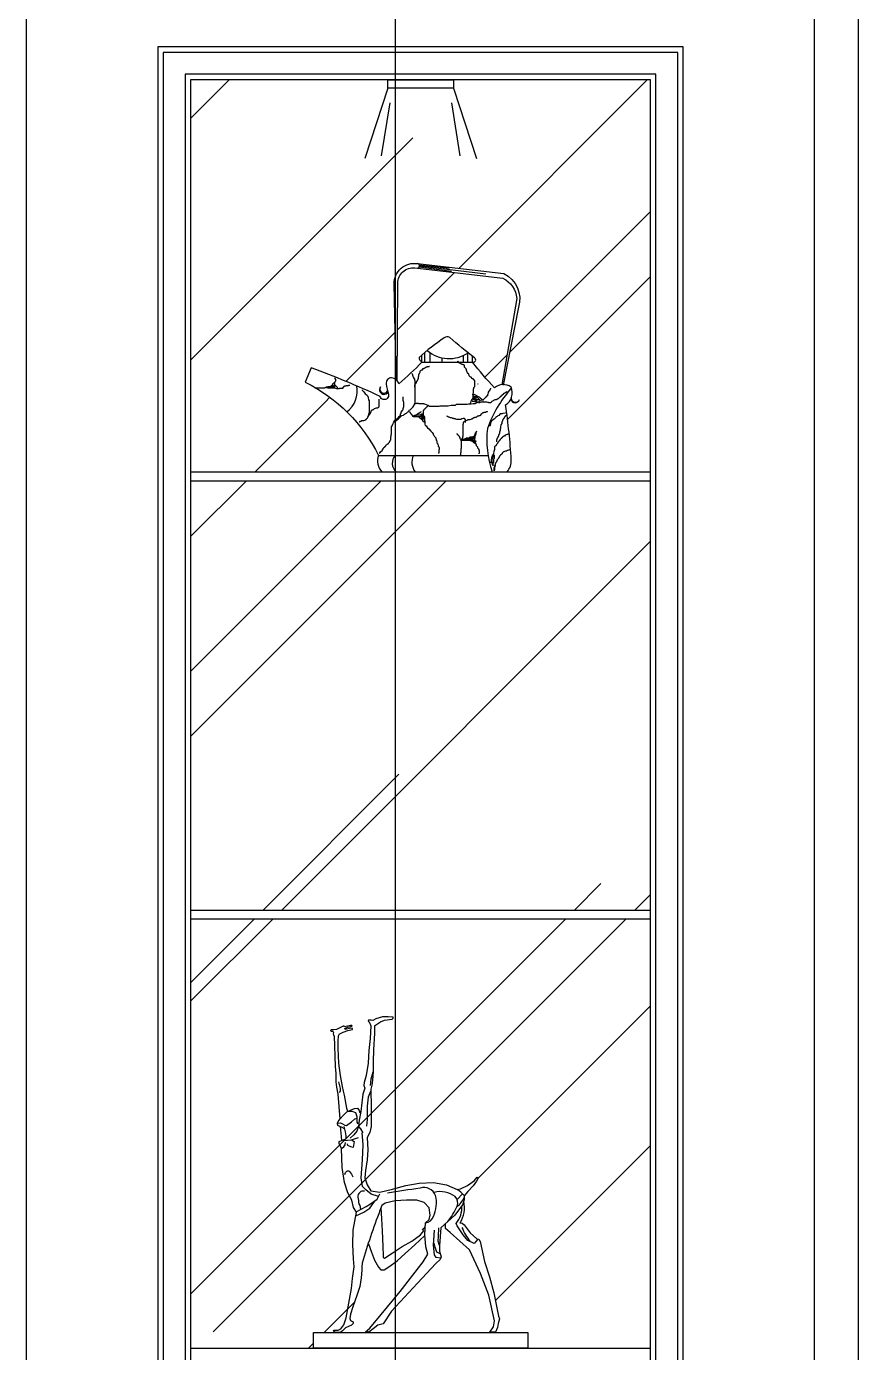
# Model space of a CAD drawing. Extents: x 464 to 5835, y 3932 to 7771.
# Drawn here: x 5045 to 5805, y 5906 to 7116 of the extents above; entities that cross this region are included whole.
import ezdxf

# ---------------------------------------------------------------- set-up
doc = ezdxf.new("R2010")
doc.units = 0
doc.header["$LTSCALE"] = 250
doc.header["$MEASUREMENT"] = 0
for name, color, linetype in [('3', 3, 'CONTINUOUS'), ('4', 4, 'CONTINUOUS'), ('7', 7, 'CONTINUOUS'), ('BH', 3, 'CONTINUOUS'), ('TEXT', 3, 'CONTINUOUS')]:
    doc.layers.add(name, color=color, linetype=linetype)
pattern_1 = [(45, (-12956.77, -45.4), (254.5584, 678.8225), [4500, -600, 1500, -300]), (45, (-12780.7, 342.8), (-494.268, 70.0036), [900, -99, 1800, -225]), (45, (-13031.01, 240.96), (960.9581, 1245.215), [2400, -420, 1200, -300])]

# ---------------------------------------------------------------- blocks, each defined once
blk = doc.blocks.new('灯-2')
at = {"layer": '3', "color": 3}
for p, q in [((-40, -10), (-68, -95.9)), ((40, -10), (68, -95.9)), ((-37.5, -27.9), (-48, -92.4)), ((37.5, -27.9), (48, -92.4))]:
    blk.add_line(p, q, dxfattribs=at)
blk.add_lwpolyline([(-40, -10), (40, -10), (40, 0), (-40, 0)], close=True, dxfattribs=at)

msp = doc.modelspace()

# ---------------------------------------------------------------- hatches: boundary and pattern name
at = {"layer": 'BH'}
h = msp.add_hatch(dxfattribs=at)
h.set_pattern_fill('AR-RROOF', color=256, scale=300, angle=45, style=0)
h.set_pattern_definition(pattern_1)
h.paths.add_polyline_path([(5194.5, 6709.8), (5614.5, 6709.8), (5614.5, 7067.8), (5194.5, 7067.8)])
edge = h.paths.add_edge_path()
edge.add_arc((5232.1, 6657.7), 149.9, 26.6678, 63.4168, ccw=False)
edge.add_arc((5379.6, 6719.8), 14.4, 159.1753, 223.6702)
edge.add_arc((5426.3, 117824.1), 111114.2, 269.970509, 270.029491)
edge.add_arc((5471.8, 6720.2), 15.6, 318.6479, 363.1218)
edge.add_arc((4872.4, 6681.8), 616.3, 3.6515, 8.3161)
edge.add_arc((5475, 6782.1), 13.4, 302.6546, 382.166)
edge.add_arc((5480, 6776.6), 12.9, 55.2599, 128.1851)
edge.add_arc((5672.2, 6977.9), 276.8, 217.3292, 223.6976, ccw=False)
edge.add_arc((5452.8, 6812.1), 2.12, 249.995, 418.7795)
edge.add_arc((5749.9, 7197.3), 484.4, 228.8431, 232.3343, ccw=False)
edge.add_arc((5429, 6828.1), 4.96, 65.2923, 126.122)
edge.add_arc((5526.9, 6679.2), 183.2, 123.3989, 132.4467)
edge.add_arc((5407.1, 6813.7), 3.89, 170.8554, 250.4765)
edge.add_arc((5152.2, 7059.1), 355.4, 310.8337, 315.5199, ccw=False)
edge.add_arc((5377.7, 6788.7), 7.05, 12.6999, 86.8619)
edge.add_arc((5377.9, 6790.9), 4.79, 86.8619, 188.5559)
edge.add_arc((5455.4, 6802.6), 83.2, 188.5559, 195.2354)
edge.add_arc((5371.4, 6779.7), 3.88, -165.39, 15.2354, ccw=False)
edge.add_arc((5035, 6061.4), 790.7, 65.1194, 70.0535)
edge.add_line((5304.7, 6804.7), (5299.2, 6791.7))
edge = h.paths.add_edge_path(flags=16)
edge.add_line((5383.1, 6793.1), (5383.6, 6882.1))
edge.add_arc((5397.9, 6882), 14.2, 84.3352, 179.3858, ccw=False)
edge.add_line((5399.3, 6896.1), (5479.7, 6886.7))
edge.add_arc((5470.1, 6866.4), 22.4, 4.2486, 64.5858, ccw=False)
edge.add_line((5492.4, 6868.1), (5478.6, 6789.4))
edge.add_line((5382.1, 6794.2), (5380.4, 6881.4))
edge.add_arc((5398.8, 6881.8), 18.5, 80.8135, 181.0954, ccw=False)
edge.add_line((5401.8, 6900), (5480.7, 6890.9))
edge.add_arc((5468.6, 6867.3), 26.6, -15.8407, 62.8848, ccw=False)
edge.add_line((5494.1, 6860.1), (5480.1, 6789.1))
h = msp.add_hatch(dxfattribs=at)
h.set_pattern_fill('AR-RROOF', color=256, scale=300, angle=45, style=0)
h.set_pattern_definition(pattern_1)
h.paths.add_polyline_path([(5614.5, 6701.8), (5194.5, 6701.8), (5194.5, 6309.8), (5614.5, 6309.8)])
h.paths.add_polyline_path([(5614.5, 6301.8), (5194.5, 6301.8), (5194.5, 5909.8), (5306.6, 5909.8), (5306.6, 5924.2), (5326.6, 5924.2), (5325.1, 5925.2), (5325.6, 5926.1), (5329.2, 5926.2), (5331.7, 5927.5), (5334.3, 5931.1), (5336.7, 5937.6), (5341.5, 5964.1), (5342.3, 5973.4), (5344, 5984), (5343.4, 5991.3), (5342.6, 6004.3), (5342.9, 6017.6), (5345.9, 6033.9), (5343.4, 6038.1), (5341.8, 6044.9), (5338.2, 6051.5), (5335, 6061), (5332.8, 6074.6), (5332.4, 6092.1), (5330.2, 6096.6), (5330.3, 6098.4), (5332.5, 6099.4), (5332.4, 6103.1), (5331.6, 6111.6), (5330.7, 6112), (5328.8, 6113), (5328.6, 6115.3), (5329.1, 6116.6), (5330.9, 6118.6), (5329, 6141.8), (5327.6, 6148.2), (5327.1, 6152.9), (5327, 6160.4), (5326.4, 6167), (5325.5, 6194.8), (5325, 6195.6), (5324.8, 6196.8), (5325, 6198.1), (5324.4, 6199.1), (5322.7, 6199.1), (5322.3, 6199.8), (5322.9, 6200.4), (5325.2, 6200.5), (5327.8, 6200.8), (5333.7, 6203.7), (5334.8, 6203.7), (5334.9, 6203.1), (5340.6, 6204.5), (5341.7, 6204.3), (5341.9, 6203.7), (5337.9, 6202.9), (5335.4, 6201.6), (5335.5, 6200.8), (5340.9, 6201.8), (5342.4, 6201.6), (5342.4, 6200.8), (5338.2, 6199.9), (5333.9, 6198.4), (5330.2, 6196.6), (5329.1, 6194.5), (5328.9, 6190.5), (5329, 6183.5), (5329.6, 6170.1), (5331.1, 6158.6), (5332.9, 6148.6), (5333.9, 6144.4), (5334.6, 6140.7), (5336.9, 6128.9), (5337.8, 6126), (5341.6, 6126.3), (5345.1, 6124.9), (5346.4, 6121.4), (5346.4, 6120), (5344.2, 6118.9), (5341.3, 6116.3), (5336.8, 6113.2), (5335.4, 6113.3), (5333.2, 6114.6), (5331.5, 6115.6), (5328.6, 6115.3), (5328.8, 6113), (5330.7, 6112), (5331.6, 6111.6), (5332.4, 6103.1), (5332.5, 6099.4), (5330.3, 6098.4), (5330.2, 6096.6), (5332.4, 6092.1), (5332.8, 6074.6), (5335, 6061), (5338.2, 6051.5), (5341.8, 6044.9), (5343.4, 6038.1), (5345.8, 6034.1), (5354.9, 6039), (5358.7, 6041.5), (5363, 6044.4), (5361.8, 6042.7), (5358.2, 6037.6), (5352.8, 6033.9), (5345.3, 6030.7), (5342.9, 6017.6), (5342.6, 6004.3), (5343.4, 5991.3), (5344, 5984), (5342.3, 5973.4), (5341.5, 5964.1), (5336.7, 5937.6), (5334.3, 5931.1), (5331.7, 5927.5), (5329.2, 5926.2), (5325.6, 5926.1), (5325.1, 5925.2), (5326.6, 5924.2), (5331.8, 5924.3), (5333.3, 5925.5), (5335.9, 5928.2), (5341.4, 5930.9), (5343, 5932.2), (5343, 5933.8), (5341.7, 5934.3), (5340.4, 5935.1), (5339.8, 5936.8), (5340.5, 5940.7), (5342.7, 5947.4), (5346.4, 5957.9), (5348.9, 5966.1), (5350.3, 5973.9), (5350.8, 5980.9), (5350.8, 5984), (5351.1, 5987.3, -0.020569), (5367.4, 6035.4), (5369.1, 6040.1), (5372.2, 6042.2), (5381.3, 6044.3), (5391.8, 6045), (5401.1, 6044.8), (5407.9, 6042.9), (5412.3, 6038), (5413.4, 6031.1), (5412.5, 6027.1), (5409, 6024.1, 0.284425), (5416.2, 6030.1, 0.165972), (5418.3, 6049.1, 0.066404), (5416.7, 6051.8, -0.242251), (5436.1, 6048.1, -0.32087), (5437.6, 6038.8, 0.134667), (5444.4, 6047.3), (5444.4, 6049, 0.066788), (5437.9, 6054.7), (5441.1, 6055.2), (5447.5, 6058.3), (5453.8, 6063), (5456.3, 6065.9), (5457.3, 6065.5), (5455.5, 6062.3), (5452.6, 6058.1), (5447.8, 6052.8), (5444.4, 6049), (5444.4, 6045.1), (5444, 6043.9, -0.210993), (5440.5, 6024.1), (5442.6, 6023.9), (5444.2, 6022.5), (5449.8, 6015.1), (5455.8, 6009.7), (5457.7, 6009.2), (5458.9, 6007.3), (5462.9, 5989), (5467.5, 5974.8), (5471.4, 5960.2), (5475.7, 5939), (5476.6, 5936.6), (5475.4, 5932.2), (5474.8, 5928.6), (5473, 5924.2), (5502.5, 5924.2), (5502.5, 5909.8), (5614.5, 5909.8)])

# ---------------------------------------------------------------- linework, layer by layer
at = {"layer": '3'}
for p, q in [((5403.3, 6898.8), (5430.6, 6895.7)), ((5403.3, 6897.1), (5432.7, 6893.1)), ((5403.5, 6897.8), (5464.2, 6890.7)), ((5405.8, 6810.1), (5405.8, 6816.6)), ((5408.3, 6810.1), (5408.3, 6818.8)), ((5413.2, 6810.1), (5413.2, 6818.5)), ((5443.7, 6810.1), (5443.7, 6816)), ((5447.8, 6810.1), (5447.8, 6818.6)), ((5424.2, 6810.1), (5424.2, 6813.9)), ((5452, 6810.1), (5452, 6815.3))]:
    msp.add_line(p, q, dxfattribs=at)
for points in [[(5169.5, 5102.8), (5639.5, 5102.8), (5639.5, 7092.8), (5169.5, 7092.8)], [(5189.5, 5122.8), (5619.5, 5122.8), (5619.5, 7072.8), (5189.5, 7072.8)]]:
    msp.add_lwpolyline(points, close=True, dxfattribs=at)
for points in [[(5399.2, 6787.2), (5399.2, 6789.4), (5399.5, 6789.4), (5399.5, 6790.1), (5399.8, 6790.1), (5399.8, 6790.4), (5400.1, 6790.4), (5400.4, 6790.7), (5400.4, 6791), (5400.8, 6791.3), (5400.8, 6791.9), (5401.1, 6791.9), (5401.1, 6792.6), (5401.4, 6792.6), (5401.4, 6792.9), (5401.7, 6792.9), (5401.7, 6793.5), (5402, 6793.8), (5402, 6794.1), (5402.3, 6794.5), (5402.3, 6794.8), (5402.6, 6795.1), (5402.6, 6797), (5403, 6797.3), (5403, 6798.6), (5403.3, 6798.6), (5403.3, 6799.2), (5403.6, 6799.5), (5403.6, 6800.1), (5403.9, 6800.1), (5403.9, 6800.4), (5404.2, 6800.8), (5404.2, 6801.7), (5404.5, 6802), (5404.5, 6802.3), (5404.8, 6802.3), (5405.2, 6802.6), (5405.5, 6802.6), (5405.8, 6803), (5406.4, 6803), (5406.4, 6803.3), (5406.7, 6803.3), (5406.7, 6804.2), (5407.4, 6804.2), (5407.4, 6804.5), (5408, 6804.5), (5408, 6804.8), (5408.6, 6804.8), (5409.3, 6805.5), (5409.6, 6805.5), (5409.9, 6805.8), (5410.5, 6805.8), (5410.8, 6806.1), (5412.4, 6806.1), (5412.4, 6806.4), (5412.7, 6806.4)], [(5450.2, 6771.8), (5450.2, 6772.7), (5450.5, 6773.1), (5450.8, 6774.3), (5451.1, 6774.6), (5451.1, 6774.9), (5451.8, 6775.9), (5452.1, 6776.2), (5452.1, 6776.5), (5452.4, 6776.5), (5452.4, 6777.2), (5452.7, 6777.5), (5452.7, 6781.2), (5453, 6782.2), (5453, 6785.6), (5453.3, 6786), (5453.3, 6786.9), (5454, 6787.9), (5454, 6792.6), (5453.7, 6793.5), (5453.3, 6793.8), (5452.7, 6794.8), (5451.8, 6795.1), (5450.8, 6796.4), (5449.9, 6796.7), (5448.9, 6797.6), (5448.9, 6798.2), (5448.6, 6798.6), (5448.6, 6798.9), (5447.4, 6800.1), (5447.4, 6800.4), (5447, 6800.8), (5447, 6801.1), (5446.7, 6801.4), (5446.7, 6801.7), (5446.4, 6802), (5446.4, 6803), (5446.1, 6803.9), (5445.8, 6804.2), (5445.5, 6804.5), (5444.5, 6805.5), (5444.5, 6807.1), (5444.2, 6807.4), (5444.2, 6807.7), (5443.3, 6807.7), (5443, 6808), (5442.6, 6808), (5441.4, 6808.6), (5439.8, 6809.3), (5439.2, 6810.2), (5438.9, 6810.2), (5438.9, 6810.5), (5438.5, 6810.5), (5438.5, 6810.8)], [(5326.1, 6795.7), (5326.1, 6795.1), (5326.7, 6794.1), (5326.7, 6792.6), (5326.4, 6792.6), (5326.4, 6792.3), (5326.1, 6791.9), (5326.1, 6791.6), (5325.8, 6791.3), (5325.8, 6791), (5325.5, 6791), (5325.5, 6790.7), (5325.2, 6790.7), (5324.5, 6790.1), (5324.2, 6790.1), (5324.2, 6789.7), (5323.9, 6789.4), (5323.9, 6789.1), (5323.6, 6789.1), (5323.6, 6788.8), (5323.3, 6788.5), (5323, 6788.5), (5323, 6788.2), (5322.7, 6787.9), (5322, 6787.9), (5322, 6787.5), (5319.8, 6787.5), (5319.5, 6787.2), (5318.2, 6787.2), (5318.2, 6786.9), (5317.6, 6786.9), (5317.6, 6786.6), (5317, 6786.6), (5317, 6786.3), (5308.2, 6786.3), (5308.2, 6786.6)], [(5379.7, 6755.4), (5380, 6755.4), (5380.3, 6755.8), (5381.9, 6756.1), (5383.1, 6757.3), (5384.1, 6758), (5384.4, 6758.3), (5384.7, 6758.6), (5384.7, 6758.9), (5385, 6758.9), (5387.5, 6761.4), (5388.8, 6761.7), (5389.7, 6762.4), (5390.7, 6763), (5391.6, 6763.3), (5392.9, 6764.6), (5393.8, 6764.9), (5394.1, 6766.1), (5395.1, 6766.5), (5396.3, 6767.7), (5397, 6768.7), (5397.3, 6769), (5397.6, 6769), (5397.6, 6769.3), (5397.9, 6769.3), (5398.5, 6770.2), (5398.9, 6771.5), (5399.5, 6773.1), (5399.5, 6792.9), (5399.2, 6793.2), (5399.2, 6794.5), (5398.9, 6794.8), (5398.5, 6795.7), (5398.5, 6796), (5398.2, 6796.4), (5398.2, 6796.7), (5397.9, 6796.7), (5397.9, 6797.6), (5397.6, 6797.6), (5397.6, 6797.9), (5397.3, 6797.9), (5397.3, 6798.6), (5397, 6798.6), (5397, 6798.9), (5396.7, 6799.2), (5396.7, 6799.8)], [(5318.6, 6786.9), (5319.5, 6786.9), (5319.8, 6786.6), (5325.8, 6786.6), (5327.7, 6786), (5330.5, 6786), (5330.5, 6786.3), (5333.7, 6786.3), (5333.7, 6787.2), (5334, 6787.2), (5334, 6787.5), (5334.3, 6787.5), (5334.3, 6787.9), (5334.6, 6787.9), (5334.6, 6788.2), (5334.9, 6788.2), (5334.9, 6788.5), (5336.5, 6788.5), (5336.5, 6788.8), (5338.7, 6788.8), (5338.7, 6789.1), (5340, 6789.1)], [(5322.3, 6787.2), (5322.3, 6786.9), (5322.7, 6786.9), (5322.7, 6786.6), (5323, 6786.6), (5323.3, 6786.9), (5323.3, 6787.2), (5323.6, 6787.2), (5323.6, 6787.5), (5323.9, 6787.9), (5323.9, 6788.5), (5323.9, 6787.2), (5324.2, 6786.9), (5324.2, 6786.6), (5324.5, 6786.6), (5324.5, 6789.4), (5324.5, 6789.1), (5325.2, 6788.2), (5325.2, 6787.2), (5325.5, 6786.9), (5325.5, 6786.6), (5325.8, 6786.6), (5325.8, 6787.2), (5326.1, 6787.5), (5326.1, 6790.1), (5325.8, 6790.4), (5325.8, 6789.7), (5327.7, 6787.9), (5328, 6787.5), (5328.3, 6787.2), (5328.3, 6786.6), (5328.6, 6786.6), (5328.6, 6786.3), (5329, 6786.3), (5329, 6786), (5329.3, 6786), (5329.3, 6785.6)], [(5351.3, 6784.7), (5351.3, 6784.4), (5351.6, 6784.1), (5352.6, 6782.8), (5353.8, 6781.2), (5355.7, 6780), (5356, 6779), (5356.3, 6778.7), (5356.7, 6778.4), (5356.7, 6777.2), (5357, 6775.9), (5357, 6775.6), (5357.6, 6774.6), (5357.6, 6763.9), (5357.3, 6763), (5357.3, 6762.7), (5357, 6762.4), (5357, 6761.4), (5356.7, 6761.1), (5356.7, 6760.5), (5356.3, 6760.2), (5356, 6759.8), (5356, 6759.5), (5355.7, 6758.6), (5354.8, 6758), (5354.8, 6757.6), (5354.5, 6757.3), (5354.1, 6757.3), (5353.5, 6756.7), (5353.2, 6756.7), (5352.3, 6756.4), (5351, 6756.4), (5350, 6755.8), (5349.1, 6755.8), (5349.1, 6755.4), (5348.8, 6755.4), (5348.8, 6755.1), (5348.5, 6755.1)], [(5468.5, 6786.3), (5468.5, 6785.6), (5468.1, 6785.3), (5468.1, 6785), (5467.8, 6784.7), (5467.2, 6783.8), (5466.9, 6783.4), (5466.3, 6782.5), (5466.3, 6781.9), (5465.9, 6780.9), (5465.6, 6780.6), (5465.6, 6779.4), (5464.7, 6779), (5464, 6778.1), (5462.8, 6776.8), (5461.8, 6775.6), (5460, 6775.3), (5459.3, 6774.6), (5458.4, 6774.3), (5457.8, 6773.7), (5456.8, 6773.4), (5456.5, 6773.1), (5455.2, 6772.7), (5454.3, 6772.1), (5452.7, 6772.1), (5450.8, 6771.8), (5448.3, 6771.8), (5447, 6771.2), (5437, 6771.2), (5436, 6770.5), (5432.6, 6770.5), (5429.7, 6769.9), (5422.2, 6769.9), (5421.2, 6769.6), (5412.7, 6769.6), (5411.8, 6770.2), (5409.9, 6770.9), (5408.3, 6771.5), (5407.4, 6771.8), (5407.4, 6772.1), (5403, 6772.1), (5402.6, 6772.4), (5400.4, 6772.4), (5400.4, 6772.1), (5399.5, 6772.1)], [(5451.1, 6774.9), (5451.5, 6774.9), (5451.8, 6774.6), (5451.8, 6774.3), (5453, 6774.3), (5454, 6774), (5454.9, 6774), (5454.9, 6774.3), (5454.6, 6774.6), (5454.6, 6774.9), (5454.3, 6774.9), (5453.3, 6775.9), (5453, 6775.9), (5452.7, 6776.2), (5452.7, 6777.2), (5452.7, 6776.8), (5453, 6776.5), (5453.7, 6775.6), (5455.2, 6774), (5455.9, 6774), (5455.9, 6774.9), (5455.2, 6775.9), (5454.3, 6776.5), (5454, 6776.8), (5453.3, 6777.8), (5453, 6778.1), (5453, 6778.7), (5453.7, 6778.1), (5454.6, 6777.5), (5454.9, 6776.5), (5455.2, 6776.2), (5455.5, 6775.3), (5455.9, 6774.9), (5456.2, 6774.9), (5455.9, 6775.3), (5455.9, 6775.6), (5455.5, 6775.9), (5454.3, 6776.8), (5454, 6778.1), (5453, 6779), (5452.7, 6779), (5452.7, 6779.7), (5452.7, 6779), (5453.3, 6778.4), (5454.3, 6777.2), (5454.6, 6776.8), (5454.9, 6776.8), (5455.2, 6776.5), (5455.2, 6776.2), (5455.9, 6776.2), (5455.9, 6775.9), (5457.8, 6775.9), (5458.1, 6775.6), (5458.4, 6775.6), (5458.4, 6775.9), (5457.4, 6776.8), (5456.5, 6777.5), (5455.2, 6778.4), (5454.3, 6778.4), (5453.3, 6779), (5453, 6779.4), (5453, 6779.7), (5452.7, 6779.7), (5452.7, 6780.3), (5452.4, 6780.3), (5452.4, 6780.9), (5453.3, 6780.9), (5454.6, 6780.3), (5456.5, 6779), (5458.1, 6778.4), (5459.3, 6777.2), (5460.6, 6776.2), (5461.5, 6775.3), (5461.5, 6774.9), (5461.8, 6774.9)], [(5457.4, 6773.1), (5458.7, 6773.1), (5460.3, 6773.7), (5464.7, 6773.7), (5465.6, 6773.4), (5466.3, 6773.4), (5466.6, 6773.1), (5468.8, 6773.1), (5469.1, 6773.4), (5469.4, 6773.4), (5469.4, 6773.7), (5469.7, 6774), (5470, 6774.3), (5471, 6774.9), (5471.3, 6775.3), (5472.2, 6775.6), (5472.6, 6775.9), (5473.8, 6775.9), (5474.1, 6776.2), (5474.4, 6776.2), (5474.8, 6776.5), (5475.1, 6776.5), (5475.4, 6776.8), (5475.7, 6776.8), (5477.3, 6778.4), (5477.6, 6778.4), (5477.6, 6778.7), (5477.9, 6778.7), (5477.9, 6779), (5478.2, 6779), (5478.2, 6779.4), (5478.9, 6780), (5479.2, 6780), (5479.2, 6780.3), (5479.5, 6780.3), (5479.5, 6780.6), (5479.8, 6780.6), (5480.1, 6780.9), (5480.4, 6780.9), (5480.4, 6781.2), (5480.7, 6781.2), (5480.7, 6781.6), (5481.1, 6781.6), (5481.4, 6781.9), (5481.7, 6781.9), (5481.7, 6782.2), (5482, 6782.2), (5482.3, 6782.5), (5482.6, 6782.5), (5482.6, 6782.8), (5483.3, 6782.8), (5483.3, 6783.1), (5483.6, 6783.1)], [(5356.7, 6760.2), (5356.7, 6760.8), (5358.6, 6762.7), (5358.6, 6763), (5358.9, 6763.3), (5358.9, 6763.6), (5359.2, 6763.6), (5359.2, 6764.2), (5359.5, 6764.6), (5359.5, 6765.5), (5359.8, 6765.5), (5359.8, 6765.8), (5360.4, 6766.5), (5360.8, 6766.5), (5361.1, 6766.8), (5362, 6767.4), (5362.3, 6767.7), (5364.2, 6768.3), (5365.2, 6768.3), (5366.1, 6769), (5366.4, 6769.3), (5366.7, 6769.3), (5366.7, 6776.2)], [(5367.4, 6726.5), (5367.4, 6727.1), (5368, 6728.1), (5369.6, 6729.6), (5369.6, 6730.3), (5369.9, 6730.3), (5369.9, 6730.6), (5370.2, 6730.6), (5370.2, 6731.2), (5370.5, 6731.2), (5370.5, 6731.5), (5370.8, 6731.5), (5371.1, 6731.8), (5371.1, 6732.1), (5371.8, 6732.8), (5371.8, 6733.1), (5372.1, 6733.1), (5372.1, 6733.4), (5372.4, 6733.4), (5372.7, 6733.7), (5372.7, 6734), (5373, 6734.3), (5373.4, 6734.7), (5373.7, 6734.7), (5374, 6735), (5374.3, 6735), (5374.3, 6735.3), (5374.9, 6735.3), (5374.9, 6735.6), (5375.2, 6735.6), (5375.2, 6735.9), (5375.6, 6735.9), (5375.6, 6736.2), (5376.2, 6736.9), (5376.2, 6737.2), (5376.5, 6737.5), (5376.5, 6737.8), (5376.8, 6737.8), (5376.8, 6738.4), (5377.4, 6739.1), (5377.4, 6742.2), (5377.8, 6742.5), (5377.8, 6744.1), (5378.1, 6744.4), (5378.1, 6751), (5378.7, 6752), (5379.3, 6753.5), (5379.7, 6754.5), (5380.3, 6755.4), (5380.3, 6756.4), (5380.9, 6757), (5381.9, 6757.3), (5383.1, 6758.6), (5383.4, 6758.9), (5384.4, 6759.5), (5385, 6760.5), (5386.3, 6761.7), (5386.3, 6762.7), (5386.9, 6763.3), (5386.9, 6764.6), (5387.2, 6764.6), (5387.8, 6765.5), (5387.8, 6765.8), (5388.2, 6766.1), (5388.2, 6766.5), (5388.5, 6766.8), (5388.5, 6768), (5388.8, 6768.3), (5388.8, 6769), (5389.1, 6769.3), (5389.1, 6773.4), (5388.8, 6773.7), (5388.8, 6774.6), (5388.5, 6774.6), (5388.5, 6778.4)], [(5411.1, 6770.9), (5411.1, 6769.9), (5410.8, 6769.6), (5410.5, 6769.3), (5410.2, 6769.3), (5410.2, 6769), (5409.9, 6769), (5409.3, 6768.3), (5409.3, 6768), (5408.9, 6768), (5408.3, 6767.4), (5408, 6767.1), (5408, 6766.8), (5407.7, 6766.8), (5407.4, 6766.5), (5407.4, 6766.1), (5407, 6765.8), (5407, 6761.4), (5407.4, 6761.1), (5407.4, 6760.8), (5408, 6759.8), (5408, 6756.4), (5408.3, 6756.1), (5408.3, 6755.1), (5407.7, 6755.1), (5407, 6755.8), (5407, 6756.4), (5406.7, 6756.4), (5406.7, 6757), (5406.4, 6757), (5406.4, 6757.3), (5406.1, 6757.6), (5405.8, 6757.6), (5404.8, 6758.3), (5404.2, 6758.9), (5403.6, 6759.8), (5403.3, 6760.2), (5397.9, 6760.2), (5397.9, 6760.5), (5397.6, 6760.5), (5397.6, 6761.1), (5397.3, 6761.1), (5397, 6761.4), (5397, 6761.7), (5396.7, 6761.7), (5396.3, 6762), (5396.3, 6762.4), (5395.7, 6763), (5395.7, 6763.3), (5395.4, 6763.3), (5395.4, 6763.6), (5395.1, 6763.9), (5395.1, 6764.2), (5394.8, 6764.2), (5394.8, 6764.6)], [(5405.8, 6757.3), (5405.8, 6757.6), (5406.1, 6757.6), (5406.4, 6758), (5406.7, 6758), (5407, 6758.3), (5407.4, 6758.3), (5407.4, 6758.6), (5407.7, 6758.6), (5407.7, 6758.9), (5408, 6758.9), (5408, 6759.2), (5407.7, 6759.2), (5407.4, 6758.9), (5407, 6758.9), (5406.1, 6758.6), (5405.5, 6758.6), (5406.1, 6758.6), (5406.4, 6758.9), (5406.7, 6758.9), (5407, 6759.2), (5407, 6759.5), (5407.4, 6759.5), (5406.4, 6759.5), (5406.1, 6759.2), (5405.8, 6759.2), (5405.8, 6758.9), (5405.5, 6758.9), (5405.5, 6759.2), (5405.8, 6759.5), (5406.1, 6759.5), (5406.7, 6760.2), (5406.7, 6760.5), (5407, 6760.5), (5407, 6760.8), (5406.4, 6760.8), (5406.1, 6760.5), (5405.2, 6760.5), (5404.2, 6760.2), (5403.3, 6760.2), (5403.3, 6759.8), (5402.6, 6759.8), (5403, 6760.2), (5403.9, 6760.5), (5404.8, 6761.1), (5405.8, 6761.4), (5406.4, 6762), (5406.7, 6762), (5406.7, 6762.4), (5407, 6762.4), (5405.8, 6762.4), (5404.8, 6762), (5404.5, 6762), (5403.6, 6761.7), (5400.8, 6761.7), (5400.4, 6761.4), (5398.9, 6761.4), (5398.9, 6761.1), (5398.5, 6761.1), (5398.5, 6760.8), (5398.2, 6760.8), (5398.5, 6760.8), (5398.9, 6761.1), (5399.2, 6761.4), (5400.1, 6761.7), (5400.4, 6762), (5400.8, 6762), (5401.1, 6762.4), (5401.4, 6762.4), (5401.7, 6762.7), (5402, 6762.7), (5402.6, 6763.3), (5403, 6763.3), (5403.3, 6763.6), (5403.9, 6763.6), (5403.9, 6763.9), (5404.2, 6763.9), (5404.2, 6764.2), (5404.5, 6764.2), (5404.5, 6764.6), (5405.2, 6764.6), (5405.2, 6764.9)], [(5408.6, 6755.4), (5408.3, 6755.4), (5408.3, 6753.5), (5408.6, 6752.3), (5409.6, 6752), (5410.8, 6750.1), (5412.1, 6749.1), (5414, 6746.9), (5415.2, 6745.7), (5415.9, 6744.7), (5415.9, 6743.5), (5416.2, 6743.5), (5416.5, 6743.2), (5417.1, 6742.2), (5417.4, 6741.9), (5417.8, 6741.6), (5418.4, 6741), (5418.4, 6740), (5418.7, 6739.7), (5418.7, 6738.8), (5419.3, 6738.1), (5419.3, 6736.2), (5420.3, 6735.3), (5420.3, 6734.7), (5420.6, 6734.3), (5420.6, 6733.4), (5421.2, 6732.8), (5421.2, 6732.5), (5421.5, 6732.1), (5421.5, 6730.3), (5421.2, 6730.3), (5421.2, 6727.1), (5420.9, 6727.1), (5420.9, 6726.5)], [(5445.5, 6754.8), (5445.5, 6757.6), (5445.2, 6757.6), (5445.2, 6758), (5444.8, 6758), (5444.8, 6758.3), (5444.5, 6758.6), (5443.3, 6758.6), (5442.3, 6758.3), (5441.4, 6757.6), (5437.6, 6757.6), (5436.7, 6758), (5436.3, 6758.3), (5434.8, 6758.3), (5434.8, 6758.6), (5434.1, 6758.6), (5433.8, 6758.9), (5432.9, 6759.2), (5431.9, 6759.2), (5430.7, 6759.8), (5430, 6759.8), (5429.7, 6760.2), (5429.4, 6760.2), (5429.4, 6760.5), (5428.8, 6760.5), (5428.8, 6761.1)], [(5442, 6738.4), (5442, 6738.8), (5442.6, 6739.7), (5442.6, 6740.6), (5443, 6741), (5443, 6742.2), (5443.3, 6742.5), (5443.3, 6753.5), (5443.6, 6753.5), (5443.6, 6755.1), (5443.9, 6755.1), (5443.9, 6755.4), (5444.2, 6755.8), (5445.2, 6756.4), (5445.5, 6756.4), (5445.8, 6756.7), (5446.1, 6756.7), (5447, 6757), (5447.4, 6757.3), (5447.7, 6757.3), (5448, 6757.6), (5449.9, 6757.6), (5450.8, 6758), (5451.1, 6758.3), (5452.1, 6758.3), (5452.1, 6758.6), (5452.4, 6758.9), (5452.7, 6758.9), (5453.3, 6759.5), (5453.7, 6759.5), (5454, 6759.8), (5455.2, 6759.8), (5455.5, 6760.2), (5455.9, 6760.2), (5455.9, 6760.5), (5456.2, 6760.5), (5456.8, 6761.1), (5457.8, 6761.1), (5458.1, 6761.4), (5459, 6761.4), (5459.3, 6761.7), (5459.6, 6761.7), (5459.6, 6762), (5460, 6762), (5460, 6762.4), (5460.3, 6762.4), (5460.3, 6763), (5460.9, 6763), (5460.9, 6763.3), (5461.2, 6763.6), (5461.5, 6763.6), (5461.8, 6763.9), (5462.2, 6763.9), (5462.5, 6764.2), (5463.7, 6764.2), (5464.7, 6764.9), (5465.6, 6764.9), (5465.6, 6765.2)], [(5482, 6763.3), (5481.7, 6763.3), (5479.8, 6763), (5478.9, 6762.7), (5477.3, 6762.7), (5476, 6761.4), (5475.1, 6761.1), (5474.4, 6760.5), (5473.5, 6760.2), (5473.2, 6759.8), (5473.2, 6759.5), (5471.6, 6758), (5470.3, 6757), (5469.7, 6756.4), (5469.4, 6756.4), (5469.4, 6756.1), (5469.1, 6756.1), (5469.1, 6755.4), (5468.8, 6755.4), (5468.8, 6754.8), (5468.5, 6754.8), (5468.5, 6753.5), (5468.1, 6753.5), (5468.1, 6752.3), (5467.8, 6752.3), (5467.8, 6751.7)], [(5474.1, 6737.2), (5474.1, 6739.1), (5474.8, 6741), (5475.1, 6741.3), (5475.7, 6742.2), (5475.7, 6742.5), (5476, 6742.8), (5476, 6743.8), (5476.3, 6744.1), (5477, 6745.4), (5477, 6746.3), (5477.3, 6747.3), (5477.3, 6747.6), (5477.6, 6747.9), (5477.6, 6749.5), (5477.9, 6749.8), (5477.9, 6751.3), (5478.2, 6752.6), (5478.2, 6752.9), (5478.9, 6753.9), (5478.9, 6754.2), (5479.2, 6754.5), (5479.2, 6755.8), (5479.8, 6756.4), (5479.8, 6757.3), (5480.1, 6757.6), (5480.1, 6758), (5480.4, 6758), (5480.4, 6758.3), (5480.7, 6758.6), (5480.7, 6758.9), (5481.1, 6759.2), (5481.1, 6759.5), (5481.4, 6759.5), (5481.4, 6760.2), (5481.7, 6760.2), (5481.7, 6760.8), (5482, 6760.8), (5482, 6761.1), (5482.3, 6761.1), (5482.3, 6761.4), (5482.6, 6761.4), (5482.6, 6761.7), (5482.9, 6761.7)], [(5441.4, 6724.9), (5441.4, 6727.4), (5441.7, 6727.7), (5441.7, 6731.2), (5442, 6731.5), (5442, 6738.4), (5441.7, 6738.8), (5441.7, 6739.1), (5441.4, 6739.4), (5441.1, 6739.7), (5440.7, 6740), (5440.7, 6741), (5440.4, 6741.3), (5440.4, 6741.6), (5440.1, 6741.9), (5440.1, 6742.2), (5439.5, 6742.8), (5439.2, 6742.8), (5439.2, 6743.2), (5438.9, 6743.2), (5438.5, 6743.5), (5438.5, 6743.8), (5438.2, 6744.1), (5438.2, 6744.4), (5437.9, 6744.4), (5437.9, 6744.7), (5437.6, 6744.7)], [(5442.6, 6739.7), (5443.9, 6740), (5445.2, 6740), (5445.2, 6740.3), (5445.5, 6740.3), (5446.4, 6741), (5448.3, 6741), (5449.2, 6741.3), (5449.6, 6741.3), (5449.6, 6741.6), (5450.2, 6741.6), (5450.5, 6741.9), (5452.4, 6741.9), (5452.4, 6742.2), (5453, 6742.2), (5453, 6742.5), (5454, 6742.5), (5454, 6743.5), (5454.3, 6743.8), (5454.3, 6744.7), (5454.6, 6745.1), (5454.6, 6745.4), (5454.9, 6745.4), (5454.9, 6745.7), (5455.2, 6745.7), (5455.2, 6746), (5455.5, 6746), (5455.5, 6746.6), (5455.9, 6746.6), (5455.9, 6746.9), (5455.5, 6746.6), (5455.2, 6746.3), (5454.9, 6746), (5454.9, 6744.4), (5454.6, 6744.1), (5454.6, 6743.8), (5454, 6742.8), (5454, 6742.5), (5453.7, 6741.6), (5453.7, 6737.8), (5454, 6736.9), (5454.6, 6735.9), (5454.6, 6735.6), (5454.9, 6735.3), (5454.9, 6734.7), (5455.2, 6734.7), (5455.2, 6734), (5455.5, 6733.7), (5456.5, 6732.8), (5456.5, 6731.8), (5457.1, 6731.2), (5457.1, 6730.9), (5457.4, 6730.9), (5457.4, 6730.6), (5457.8, 6730.6), (5457.8, 6729.6), (5458.1, 6729.3), (5458.1, 6726.8), (5457.8, 6726.8), (5457.8, 6726.2)], [(5485.8, 6744.4), (5484.2, 6744.4), (5483.9, 6744.1), (5483.6, 6744.1), (5482.6, 6743.8), (5482, 6743.2), (5481.7, 6743.2), (5481.1, 6742.5), (5480.7, 6742.5), (5480.4, 6742.2), (5479.5, 6741.6), (5479.2, 6741.3), (5478.9, 6741), (5478.5, 6740.6), (5478.2, 6740.6), (5478.2, 6740), (5477.9, 6740), (5477.3, 6739.4), (5477.3, 6739.1), (5477, 6739.1), (5477, 6738.8), (5476.6, 6738.8), (5476.6, 6738.1), (5476.3, 6738.1), (5476, 6737.8), (5476, 6737.5), (5475.1, 6736.6), (5475.1, 6735.9), (5474.8, 6735.9), (5474.4, 6735.6), (5474.4, 6735.3), (5474.1, 6735), (5473.8, 6734.7), (5473.5, 6734.3), (5473.5, 6734), (5472.2, 6732.8), (5472.2, 6732.1), (5471.9, 6732.1), (5471.9, 6729.9), (5471.6, 6729.6), (5471.6, 6729), (5471.3, 6728.7), (5471.3, 6728.1), (5471, 6726.8), (5471, 6726.2), (5470.7, 6725.9), (5470.7, 6725.5), (5470, 6724.9), (5470, 6724.3), (5469.7, 6724.3), (5469.7, 6723), (5469.4, 6723), (5469.4, 6721.4), (5469.1, 6721.1), (5469.1, 6719.2), (5468.8, 6718.9), (5468.8, 6718)], [(5451.5, 6741.3), (5454.6, 6741.3), (5448.9, 6741.3), (5450.8, 6741.3), (5450.5, 6741), (5450.2, 6741), (5448.3, 6740.3), (5446.1, 6740.3), (5453.3, 6740.3), (5453.3, 6740), (5451.5, 6740), (5449.6, 6739.4), (5443.9, 6739.4), (5453, 6739.4), (5450.8, 6739.4), (5448, 6738.8), (5441.1, 6738.8), (5452.7, 6738.8), (5452.7, 6738.4), (5453.7, 6738.4), (5454, 6738.1), (5454.9, 6738.1), (5454.9, 6737.5), (5454, 6737.5), (5453, 6738.1), (5452.1, 6738.1), (5451.1, 6738.4), (5450.2, 6738.4), (5449.2, 6739.1), (5448.9, 6739.4), (5448.3, 6739.4), (5448.9, 6738.8), (5449.9, 6738.4), (5451.8, 6737.8), (5452.1, 6737.8), (5452.4, 6737.5), (5452.4, 6737.2), (5452.7, 6737.2), (5452.7, 6736.9), (5453, 6736.9), (5453, 6736.6), (5454, 6735.9), (5454.3, 6735.9), (5454.6, 6735.6), (5454.6, 6735.3), (5454.9, 6735.3), (5454.9, 6734.3)], [(5470.7, 6724.9), (5470.7, 6724.3), (5470.3, 6724), (5470.3, 6723.3), (5470, 6723), (5470, 6721.8), (5469.7, 6721.4), (5469.7, 6717.7), (5470, 6717.4), (5470, 6716.7), (5470.3, 6716.4), (5470.3, 6716.1), (5470.7, 6716.1), (5470.7, 6715.5), (5470.7, 6717.7), (5471.3, 6718.6), (5471.3, 6721.4), (5471.6, 6722.4), (5471.6, 6725.5), (5471.6, 6722.1)], [(5485.8, 6729.9), (5483.9, 6729.3), (5482.9, 6728.7), (5482, 6728.7), (5481.1, 6728.4), (5480.7, 6728.1), (5480.4, 6728.1), (5479.2, 6726.8), (5479.2, 6726.5), (5478.9, 6726.2), (5477.6, 6725.2), (5476.6, 6724.3), (5476.6, 6724), (5476.3, 6723.6), (5476.3, 6723.3), (5476, 6723.3), (5476, 6722.7), (5475.7, 6722.4), (5475.7, 6722.1), (5475.4, 6722.1), (5475.4, 6721.8), (5474.4, 6720.8), (5474.4, 6720.5), (5474.1, 6720.5), (5474.1, 6719.6), (5473.8, 6719.2), (5473.8, 6718.9), (5473.2, 6718.3), (5473.2, 6718), (5472.9, 6717.7), (5472.9, 6717.4), (5472.6, 6717.4), (5472.6, 6716.1), (5472.2, 6715.8), (5472.2, 6713.3), (5471.9, 6713.3), (5471.9, 6711.7), (5471.6, 6711.7), (5471.6, 6710.7), (5471.6, 6713.6), (5472.2, 6714.5), (5472.6, 6714.8), (5472.6, 6715.2), (5472.6, 6714.8)], [(5330.4, 6143.1), (5331.5, 6144.5), (5331.4, 6146.7), (5329.8, 6152.8)], [(5360.9, 6161.7), (5359.1, 6155.4), (5358.5, 6149.6)], [(5421.8, 6003.5), (5420.7, 6007.4), (5420.9, 6011.7), (5421.1, 6019.7)], [(5422.5, 5995.9), (5419.3, 5997.3), (5417.7, 6002.1), (5416.8, 6005.7)]]:
    msp.add_lwpolyline(points, dxfattribs=at)
for centre, radius, start, end in [((5401.4, 6898), 2.09, 274.8376, 78.568), ((5430.7, 6844.9), 31.6, 230.1891, 303.3239), ((5323.1, 6783.6), 23.6, 306.5589, 11.5016), ((5574.2, 6710.2), 115.5, 139.0395, 160.1497), ((5556.5, 6739.5), 91.5, 173.7709, 198.902), ((5388.9, 6717.7), 10.3, 135.3392, 229.6094), ((5411.4, 6718.7), 14.8, 155.3675, 216.9636), ((5476.3, 6031.9), 36, 199.2353, 222.9937)]:
    msp.add_arc(centre, radius, start, end, dxfattribs=at)
at = {"layer": '4'}
for p, q in [((5804.5, 4497.8), (5804.5, 7497.8)), ((5044.5, 4617.8), (5044.5, 7297.8)), ((5764.5, 4617.8), (5764.5, 7297.8))]:
    msp.add_line(p, q, dxfattribs=at)
for points in [[(5382.1, 6794.2), (5380.4, 6881.4, -0.467806), (5401.8, 6900), (5480.7, 6890.9, -0.357685), (5494.1, 6860.1), (5480.1, 6789.1)], [(5383.1, 6793.1), (5383.6, 6882.1, -0.440274), (5399.3, 6896.1), (5479.7, 6886.7, -0.269527), (5492.4, 6868.1), (5478.6, 6789.4)], [(5368, 6787.4, 1.0913), (5374.6, 6782.6, 1.0913)]]:
    msp.add_lwpolyline(points, format="xyb", dxfattribs=at)
msp.add_lwpolyline([(5299.2, 6791.7, -0.161736), (5366.1, 6724.9, 0.289084), (5369.1, 6709.8, 0.000257), (5483.5, 6709.8, 0.196527), (5487.4, 6721, 0.020356), (5482.2, 6770.9, 0.361558), (5487.3, 6787.2, 0.329389), (5472, 6786.7, -0.027795), (5452, 6810.1, 0.906621), (5453.9, 6813.9, -0.015234), (5431.1, 6832.6, 0.271833), (5426.1, 6832.1, 0.039499), (5403.3, 6814.4, 0.362099), (5405.8, 6810.1, -0.02045), (5384.6, 6790.2, 0.335382), (5378.1, 6795.7, 0.475338), (5373.1, 6790.2, 0.029153), (5375.1, 6780.7, -1.005472), (5367.6, 6778.7, 0.021532), (5304.7, 6804.7)], format="xyb", close=True, dxfattribs=at)
for centre, radius, start, end in [((5371, 6785.4), 3.66, 147.3512, 334.6909), ((5490.9, 6777), 4.05, 191.9264, 346.1921), ((5491.2, 6777.2), 3.82, 178.9916, 340.9735)]:
    msp.add_arc(centre, radius, start, end, dxfattribs=at)
at = {"layer": '7'}
for p, q in [((5405.8, 6810.1), (5453.5, 6810.1)), ((5366.1, 6724.9), (5466.2, 6724.9)), ((5194.5, 6709.8), (5614.5, 6709.8)), ((5194.5, 6701.8), (5614.5, 6701.8)), ((5194.5, 6309.8), (5614.5, 6309.8)), ((5194.5, 6301.8), (5614.5, 6301.8)), ((5194.5, 5909.8), (5614.5, 5909.8))]:
    msp.add_line(p, q, dxfattribs=at)
for points in [[(5164.5, 5097.8), (5644.5, 5097.8), (5644.5, 7097.8), (5164.5, 7097.8)], [(5194.5, 5127.8), (5614.5, 5127.8), (5614.5, 7067.8), (5194.5, 7067.8)], [(5306.6, 5909.8), (5306.6, 5924.2), (5502.5, 5924.2), (5502.5, 5909.8)]]:
    msp.add_lwpolyline(points, close=True, dxfattribs=at)
for points in [[(5362.4, 6204.1), (5365.1, 6205.8), (5367.9, 6207.8), (5371.6, 6209.3), (5378.7, 6210), (5379.6, 6211.1), (5379.5, 6212.1), (5374.8, 6212.3), (5369.7, 6212.2), (5363.7, 6210.6), (5360.9, 6208.8), (5359.3, 6209.3), (5357.1, 6209.1), (5356.7, 6208.3), (5357.7, 6207.8), (5358.1, 6206.1), (5358.7, 6204.9), (5359.2, 6204.1), (5358.5, 6192.4), (5357.3, 6181.4), (5356.5, 6170), (5354.7, 6158.8), (5353, 6152.4), (5352.7, 6149.5), (5353.5, 6147), (5351.8, 6141.8), (5349.8, 6125.8)], [(5330.2, 6196.6), (5333.9, 6198.4), (5338.2, 6199.9), (5342.4, 6200.8), (5342.4, 6201.6), (5340.9, 6201.8), (5335.5, 6200.8), (5335.4, 6201.6), (5337.9, 6202.9), (5341.9, 6203.7), (5341.7, 6204.3), (5340.6, 6204.5), (5334.9, 6203.1), (5334.8, 6203.7), (5333.7, 6203.7), (5327.8, 6200.8), (5325.2, 6200.5), (5322.9, 6200.4), (5322.3, 6199.8), (5322.7, 6199.1), (5324.4, 6199.1), (5325, 6198.1), (5324.8, 6196.8), (5325, 6195.6), (5325.5, 6194.8), (5326.4, 6167), (5327, 6160.4), (5327.1, 6152.9), (5327.6, 6148.2), (5329, 6141.8), (5330.8, 6119)], [(5362.4, 6204.1), (5362.4, 6197.5), (5361.5, 6182.1), (5361.3, 6171.5), (5361.1, 6162.5), (5360.5, 6154.4), (5360, 6149.9), (5359.1, 6146.3), (5359.4, 6129.4), (5359.3, 6119.1), (5359.3, 6112.3), (5358.1, 6106.6), (5355.7, 6102.2), (5356.3, 6090.8), (5355.6, 6081.7), (5354.2, 6071.9), (5353.7, 6065.2), (5355.6, 6058.9), (5359.1, 6053.5), (5367.3, 6052.1), (5378.9, 6054.9), (5391, 6058.2), (5403.1, 6060.3), (5416.2, 6061), (5428.1, 6058.9), (5437.9, 6054.7), (5441.1, 6055.2), (5447.5, 6058.3), (5453.8, 6063), (5456.3, 6065.9), (5457.3, 6065.5), (5455.5, 6062.3), (5452.6, 6058.1), (5447.8, 6052.8), (5444.4, 6049), (5444.4, 6045.1), (5442.7, 6040.7), (5435.8, 6031.3), (5423, 6019.6), (5421.8, 6003.5), (5421.8, 5998.4), (5423.2, 5993.3), (5422.3, 5990.7), (5418.5, 5987.2), (5401.8, 5969.2), (5378, 5943.6), (5370.5, 5932.1), (5365.4, 5930.8), (5361.2, 5927.5), (5357.3, 5924.5), (5354.2, 5924.7), (5358.2, 5928), (5368.5, 5940.4), (5385.9, 5961.5), (5406.9, 5988.6), (5411.1, 5995.5), (5409.2, 6002.3), (5408.3, 6013.6), (5409, 6024.1), (5412.5, 6027.1), (5413.4, 6031.1), (5412.3, 6038), (5407.9, 6042.9), (5401.1, 6044.8), (5391.8, 6045), (5381.3, 6044.3), (5372.2, 6042.2), (5369.1, 6040.1), (5367.4, 6035.4)], [(5330.2, 6196.6), (5329.1, 6194.5), (5328.9, 6190.5), (5329, 6183.5), (5329.6, 6170.1), (5331.1, 6158.6), (5332.9, 6148.6), (5333.9, 6144.4), (5334.6, 6140.7), (5336.9, 6128.9), (5337.8, 6126)], [(5358.9, 6144.2), (5356.6, 6139), (5355.8, 6130.7), (5355.6, 6118.5), (5355, 6112.4)], [(5334.9, 6109.9), (5332.9, 6111.2), (5330.7, 6112), (5328.8, 6113), (5328.6, 6115.3), (5329.1, 6116.6), (5331.2, 6119), (5333.8, 6122.3), (5337.2, 6125.5), (5340.5, 6127.2), (5344.1, 6128.7), (5347, 6128.8), (5348.5, 6126.8), (5348.9, 6124.6)], [(5337.8, 6126), (5341.6, 6126.3), (5345.1, 6124.9), (5346.4, 6121.4), (5346.4, 6116.2), (5347.2, 6114.6)], [(5349.8, 6125.8), (5348.4, 6117.8), (5347.7, 6112.1)], [(5328.6, 6115.3), (5331.5, 6115.6), (5333.2, 6114.6), (5335.4, 6113.3), (5336.8, 6113.2), (5341.3, 6116.3), (5344.2, 6118.9), (5346.8, 6120.2)], [(5332.5, 6099.4), (5332.4, 6103.1), (5331.5, 6112)], [(5334, 6099.4), (5341.5, 6100.1), (5347.7, 6102.2)], [(5334.5, 6112.1), (5335.6, 6107.4), (5336.2, 6103.6), (5336.3, 6100.6)], [(5347.7, 6112.1), (5346.4, 6108), (5343.5, 6104.4), (5340.2, 6101.6)], [(5347.7, 6112.1), (5349.5, 6110), (5351.7, 6106.3)], [(5366.2, 6048.3), (5359.3, 6050.5), (5354.6, 6054.3), (5351.4, 6057.5), (5350.4, 6065.3), (5351.4, 6081.8), (5352, 6095.5), (5351.4, 6102.9), (5351.2, 6106.5)], [(5345.9, 6033.9), (5343.4, 6038.1), (5341.8, 6044.9), (5338.2, 6051.5), (5335, 6061), (5332.8, 6074.6), (5332.4, 6092.1), (5330.2, 6096.6), (5330.3, 6098.4), (5335.4, 6100.6)], [(5332.4, 6092.1), (5334.3, 6093.5), (5335.6, 6095.5), (5336, 6097.4)], [(5342.9, 6093), (5340.9, 6093.5), (5338.2, 6094.8), (5337.7, 6096.3)], [(5341.5, 6100.1), (5344, 6098.6), (5342.9, 6093)], [(5345.3, 6030.7), (5352.8, 6033.9), (5358.2, 6037.6), (5361.8, 6042.7), (5363, 6044.4)], [(5345.8, 6034.2), (5354.9, 6039), (5358.7, 6041.5), (5365, 6045.8), (5367.4, 6050.8)], [(5351.1, 5987.3), (5350.8, 5984), (5350.8, 5980.9), (5350.3, 5973.9), (5348.9, 5966.1), (5346.4, 5957.9), (5342.7, 5947.4), (5340.5, 5940.7), (5339.8, 5936.8), (5340.4, 5935.1), (5341.7, 5934.3), (5343, 5933.8), (5343, 5932.2), (5341.4, 5930.9), (5335.9, 5928.2), (5333.3, 5925.5), (5331.8, 5924.3), (5326.6, 5924.2), (5325.1, 5925.2), (5325.6, 5926.1), (5329.2, 5926.2), (5331.7, 5927.5), (5334.3, 5931.1), (5336.7, 5937.6), (5341.5, 5964.1), (5342.3, 5973.4), (5344, 5984), (5343.4, 5991.3), (5342.6, 6004.3), (5342.9, 6017.6), (5345.9, 6033.9)], [(5368.3, 6037.8), (5368.7, 6027.7), (5369.4, 6016.8), (5369.9, 6002.6), (5370.5, 5994), (5370.5, 5992.4), (5371.5, 5991.9), (5378.5, 5996.6), (5387.8, 6002.5), (5396.4, 6007.5), (5404.5, 6013.3), (5407.4, 6016.8), (5406.2, 6018.4), (5408.2, 6019.5), (5408.8, 6020.4)], [(5422.7, 5992), (5418.9, 5992.5), (5417.1, 5995), (5416.4, 6003.8), (5417.1, 6017.6)], [(5440.5, 6024.1), (5442.6, 6023.9), (5444.2, 6022.5), (5449.8, 6015.1), (5455.8, 6009.7), (5457.7, 6009.2), (5458.9, 6007.3), (5462.9, 5989), (5467.5, 5974.8), (5471.4, 5960.2), (5475.7, 5939), (5476.6, 5936.6), (5475.4, 5932.2), (5474.8, 5928.6), (5473.1, 5924.4), (5467.9, 5924.4), (5471.1, 5929.3), (5471.9, 5934.6), (5466.8, 5958.3), (5459.3, 5977.8), (5449.3, 5999.6), (5431.7, 6015.3), (5427.4, 6019.1), (5427.4, 6023.4)], [(5456.8, 6009.4), (5455, 6007.3), (5453.4, 6005.3), (5447.7, 6008), (5443.5, 6013.2), (5438, 6021.5), (5437, 6023.7)], [(5356.8, 6004.9), (5359.6, 5997.5), (5362.4, 5990.1), (5366, 5983.7), (5368.3, 5981.3), (5371.3, 5981.4), (5375.4, 5984.1), (5383, 5989.6), (5390.5, 5996.1), (5399.2, 6004), (5408.4, 6012.6)]]:
    msp.add_lwpolyline(points, dxfattribs=at)
for points in [[(5335.3, 6068.3, -0.195054), (5337.1, 6071.5, -0.376972), (5339.6, 6071.1, -0.104244), (5342.6, 6066.1, 0.062803)], [(5353.3, 6053.1, 0.524321), (5347.3, 6047.7, 0.001453), (5348.1, 6041.5), (5349, 6039.9), (5349.5, 6036.7)], [(5409, 6024.1, 0.284425), (5416.2, 6030.1, 0.165972), (5418.3, 6049.1, 0.387682), (5404, 6056, -0.006321), (5374.3, 6051.4)], [(5429.4, 6025.4, 0.062274), (5437.9, 6039.4, 0.297621), (5436.1, 6048.1, 0.240442), (5416.9, 6051.9)]]:
    msp.add_lwpolyline(points, format="xyb", dxfattribs=at)
for centre, radius, start, end in [((5420, 6027.3), 32.7, 41.6505, 56.9344), ((5425.4, 6055.6), 20.7, 305.8279, 336.5077), ((5419.9, 6037.9), 24.8, 326.3134, 13.9704), ((5943.6, 5812.8), 617.7, 158.8764, 163.5899), ((5419.8, 6037.9), 22.4, 320.4786, 4.7912)]:
    msp.add_arc(centre, radius, start, end, dxfattribs=at)
at = {"layer": 'BH'}
msp.add_lwpolyline([(5194.5, 6709.8), (5614.5, 6709.8), (5614.5, 7067.8), (5194.5, 7067.8)], close=True, dxfattribs=at)
at = {"layer": 'TEXT'}
msp.add_lwpolyline([(5381.5, 4473.8), (5381.5, 7677.5), (5565.9, 7677.5)], dxfattribs=at)

# ---------------------------------------------------------------- block references
at = {"layer": 'BH', "xscale": -0.75, "yscale": 0.75, "zscale": 0.75}
msp.add_blockref('灯-2', (5404.5, 7067.8), dxfattribs=at)

doc.saveas('drawing.dxf')
